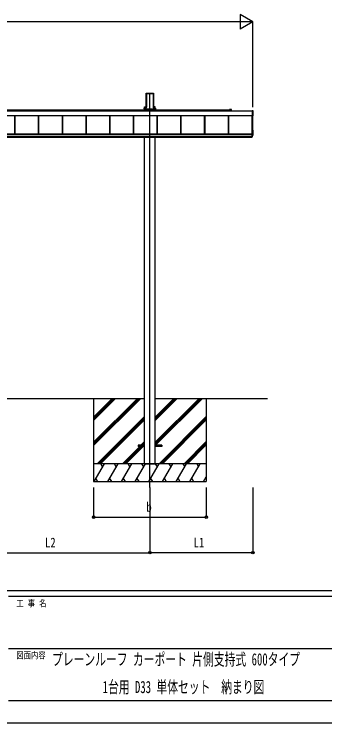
# Model space of a CAD drawing. Units: millimetres, scale not verified. Extents: x -10512 to 10512, y -7425 to 7425.
# Drawn here: x 35 to 2655, y -7425 to -1457 of the extents above; entities that cross this region are included whole.
import ezdxf
from ezdxf.enums import TextEntityAlignment as Align

# ---------------------------------------------------------------- set-up
doc = ezdxf.new("R2010")
doc.units = ezdxf.units.MM
doc.header["$LTSCALE"] = 30
for name, color, linetype in [('0-2_USER1', 3, 'Continuous'), ('0-3_YKK_12', 2, 'Continuous'), ('0-5_YKK_A1', 4, 'Continuous'), ('0-6_YKK_D', 6, 'Continuous'), ('0-7_YKK_ZWAK', 7, 'Continuous')]:
    doc.layers.add(name, color=color, linetype=linetype)
doc.styles.add('ＭＳ ゴシック', font='')
doc.styles.get('ＭＳ ゴシック').set_extended_font_data('MS Gothic')

msp = doc.modelspace()

# ---------------------------------------------------------------- linework, layer by layer
at = {"layer": '0-3_YKK_12'}
msp.add_line((1179.55, -5442.5), (1179.55, -2122.47), dxfattribs=at)
at = {"layer": '0-5_YKK_A1'}
for p, q in [((1148.3, -2127.82), (1148.3, -2244.49)), ((1148.66, -2121.97), (1148.31, -2127.46)), ((1149.1, -2122.43), (1148.66, -2121.97)), ((1149.16, -2121.5), (1151.2, -2121.5)), ((1149.16, -2121.5), (1149.6, -2121.96)), ((1149.18, -2238.44), (1149.18, -2123.31)), ((1149.68, -2122.99), (1149.68, -2238.12)), ((1151.51, -2121.83), (1151.2, -2121.5)), ((1151.51, -2121.83), (1207.59, -2121.83)), ((1152.05, -2124.97), (1207.05, -2124.97)), ((1152.05, -2246.32), (1152.05, -2124.97)), ((1207.59, -2121.83), (1207.9, -2121.5)), ((1207.9, -2121.5), (1209.94, -2121.5)), ((1209.42, -2238.12), (1209.42, -2122.99)), ((1209.5, -2121.96), (1209.94, -2121.5)), ((1209.92, -2123.31), (1209.92, -2238.44)), ((1210.44, -2121.97), (1210, -2122.43)), ((1210.44, -2121.97), (1210.79, -2127.46)), ((1210.8, -2127.82), (1210.8, -2244.49)), ((-2780.45, -2261.41), (1851.8, -2261.41)), ((1131.68, -2255.24), (1131.68, -2255.74)), ((1131.68, -2255.74), (1132.14, -2255.74)), ((1132.14, -2255.24), (1132.14, -2248.36)), ((1134.14, -2255.24), (1132.14, -2255.24)), ((1134.14, -2255.74), (1132.14, -2255.74)), ((1132.15, -2255.24), (1132.15, -2255.74)), ((1132.18, -2247.39), (1147.19, -2247.39)), ((1134.14, -2248.44), (1134.14, -2255.24)), ((1147.72, -2248.44), (1134.14, -2248.44)), ((1134.14, -2255.24), (1224.96, -2255.24)), ((1134.14, -2255.24), (1134.14, -2255.74)), ((1134.14, -2255.74), (1224.96, -2255.74)), ((1134.35, -2238.06), (1148.3, -2238.06)), ((1134.35, -2247.39), (1134.35, -2238.06)), ((1134.35, -2261.41), (1134.35, -2255.74)), ((1134.55, -2255.74), (1134.55, -2261.41)), ((1135.55, -2255.4), (1223.55, -2255.4)), ((1148.29, -2244.84), (1148.19, -2246.46)), ((1148.71, -2247.01), (1149.09, -2240.91)), ((1149.59, -2240.94), (1149.21, -2247.04)), ((1209.89, -2247.04), (1209.51, -2240.94)), ((1210.01, -2240.91), (1210.39, -2247.01)), ((1224.75, -2238.06), (1210.8, -2238.06)), ((1210.81, -2244.84), (1210.91, -2246.46)), ((1211.38, -2247.94), (1224.96, -2247.94)), ((1224.96, -2248.44), (1211.38, -2248.44)), ((1211.91, -2247.39), (1226.92, -2247.39)), ((1224.55, -2255.74), (1224.55, -2261.41)), ((1224.75, -2247.39), (1224.75, -2238.06)), ((1224.75, -2261.41), (1224.75, -2255.74)), ((1224.96, -2247.94), (1224.96, -2248.44)), ((1224.96, -2255.24), (1224.96, -2248.44)), ((1226.95, -2255.24), (1224.96, -2255.24)), ((1224.96, -2255.24), (1224.96, -2255.74)), ((1226.95, -2255.74), (1224.96, -2255.74)), ((1226.95, -2248.36), (1226.95, -2255.24)), ((1227.42, -2255.74), (1226.95, -2255.74)), ((1226.96, -2255.24), (1226.96, -2255.74)), ((1227.42, -2255.24), (1227.42, -2255.74)), ((1857.09, -2258.91), (1851.8, -2258.91)), ((1851.8, -2261.41), (1865.25, -2261.41)), ((1865.55, -2258.91), (1858.01, -2258.91)), ((1865.55, -2261.71), (1865.55, -2271.38)), ((1868.05, -2271.38), (1868.05, -2261.41)), ((-2955.95, -2271.38), (2041.05, -2271.38)), ((-2955.95, -2311.33), (2041.05, -2311.33)), ((-2955.95, -2311.57), (2041.05, -2311.57)), ((41.05, -2465.2), (41.05, -2311.57)), ((41.05, -2465.2), (41.05, -2311.57)), ((43.65, -2465.2), (43.65, -2311.57)), ((43.65, -2465.2), (43.65, -2311.57)), ((44.05, -2465.2), (44.05, -2311.57)), ((241.05, -2465.2), (241.05, -2311.57)), ((243.65, -2465.2), (243.65, -2311.57)), ((244.05, -2465.2), (244.05, -2311.57)), ((441.05, -2465.2), (441.05, -2311.57)), ((443.65, -2465.2), (443.65, -2311.57)), ((444.05, -2465.2), (444.05, -2311.57)), ((641.05, -2465.2), (641.05, -2311.57)), ((643.65, -2465.2), (643.65, -2311.57)), ((644.05, -2465.2), (644.05, -2311.57)), ((841.05, -2465.2), (841.05, -2311.57)), ((843.65, -2465.2), (843.65, -2311.57)), ((844.05, -2465.2), (844.05, -2311.57)), ((1041.05, -2465.2), (1041.05, -2311.57)), ((1043.65, -2465.2), (1043.65, -2311.57)), ((1044.05, -2465.2), (1044.05, -2311.57)), ((1241.05, -2465.2), (1241.05, -2311.57)), ((1243.65, -2465.2), (1243.65, -2311.57)), ((1244.05, -2465.2), (1244.05, -2311.57)), ((1441.05, -2465.2), (1441.05, -2311.57)), ((1443.65, -2465.2), (1443.65, -2311.57)), ((1444.05, -2465.2), (1444.05, -2311.57)), ((1641.05, -2465.2), (1641.05, -2311.57)), ((1643.65, -2465.2), (1643.65, -2311.57)), ((1644.05, -2465.2), (1644.05, -2311.57)), ((1841.05, -2465.2), (1841.05, -2311.57)), ((1843.65, -2465.2), (1843.65, -2311.57)), ((1844.05, -2465.2), (1844.05, -2311.57)), ((2041.05, -2312.6), (2041.05, -2313.1)), ((2041.05, -2313.1), (2048.58, -2312.64)), ((2042.55, -2492.47), (2042.55, -2313.01)), ((2047.55, -2474.44), (2047.55, -2312.7)), ((2049.05, -2311.83), (2049.05, -2270.8)), ((2048.58, -2433.3), (2047.55, -2433.23)), ((2049.05, -2474.82), (2049.05, -2433.79)), ((-2953.95, -2465.2), (2039.05, -2465.2)), ((-2953.95, -2467.21), (2039.05, -2467.21)), ((-2953.95, -2469.01), (2039.05, -2469.01)), ((-2953.95, -2469.01), (2039.05, -2469.01)), ((-2953.95, -2485.98), (2039.05, -2485.98)), ((-2953.95, -2492.47), (2039.05, -2492.47)), ((1134.35, -5242.5), (1134.35, -2492.47)), ((1224.75, -5242.5), (1224.75, -2492.47)), ((2042.55, -2464.94), (2039.05, -2464.94)), ((2042.55, -2487.38), (2039.05, -2487.38)), ((2042.55, -2494), (2039.05, -2494)), ((2047.55, -2474.44), (2042.55, -2474.44)), ((2042.55, -2475.99), (2048.58, -2475.63)), ((-412.25, -4692.5), (1134.35, -4692.5)), ((704.55, -4692.5), (704.55, -5392.5)), ((704.55, -5061.68), (1073.73, -4692.5)), ((704.55, -5075.82), (1087.87, -4692.5)), ((704.55, -5089.96), (1102.01, -4692.5)), ((704.55, -4877.83), (889.88, -4692.5)), ((704.55, -4863.69), (875.74, -4692.5)), ((704.55, -4849.55), (861.6, -4692.5)), ((1224.75, -4692.5), (2171.74, -4692.5)), ((1224.75, -5061.98), (1594.23, -4692.5)), ((1224.75, -5076.12), (1608.37, -4692.5)), ((1224.75, -4878.13), (1410.38, -4692.5)), ((1224.75, -4863.99), (1396.24, -4692.5)), ((1224.75, -4849.85), (1382.1, -4692.5)), ((1227.01, -5088), (1622.51, -4692.5)), ((1654.55, -4692.5), (1654.55, -5392.5)), ((735.86, -5242.5), (1134.35, -4844.01)), ((750, -5242.5), (1134.35, -4858.15)), ((764.14, -5242.5), (1134.35, -4872.3)), ((1256.36, -5242.5), (1654.55, -4844.31)), ((1270.5, -5242.5), (1654.55, -4858.45)), ((1284.64, -5242.5), (1654.55, -4872.6)), ((1102.49, -5088), (1134.35, -5056.14)), ((1116.63, -5088), (1134.35, -5070.28)), ((1468.49, -5242.5), (1654.55, -5056.44)), ((1482.63, -5242.5), (1654.55, -5070.58)), ((947.99, -5242.5), (1093.49, -5097)), ((962.13, -5242.5), (1107.63, -5097)), ((976.28, -5242.5), (1121.78, -5097)), ((1079.35, -5088), (1079.35, -5097)), ((1134.35, -5088), (1079.35, -5088)), ((1134.35, -5097), (1079.35, -5097)), ((1130.78, -5088), (1134.35, -5084.43)), ((1279.35, -5088), (1224.35, -5088)), ((1279.35, -5097), (1224.35, -5097)), ((1279.35, -5088), (1279.35, -5097)), ((1496.78, -5242.5), (1654.55, -5084.73)), ((1654.55, -5242.5), (704.55, -5242.5)), ((708.83, -5392.5), (795.43, -5242.5)), ((780.43, -5268.48), (765.43, -5242.5)), ((824.3, -5392.5), (910.9, -5242.5)), ((895.9, -5268.48), (880.9, -5242.5)), ((939.77, -5392.5), (1026.37, -5242.5)), ((1011.37, -5268.48), (996.37, -5242.5)), ((1055.24, -5392.5), (1141.84, -5242.5)), ((1126.84, -5268.48), (1111.84, -5242.5)), ((1134.35, -5242.5), (1224.75, -5242.5)), ((1170.71, -5392.5), (1257.31, -5242.5)), ((1242.31, -5268.48), (1227.31, -5242.5)), ((1286.18, -5392.5), (1372.78, -5242.5)), ((1357.78, -5268.48), (1342.78, -5242.5)), ((1401.65, -5392.5), (1488.25, -5242.5)), ((1458.25, -5242.5), (1473.25, -5268.48)), ((1517.12, -5392.5), (1603.72, -5242.5)), ((1573.72, -5242.5), (1588.72, -5268.48)), ((723.82, -5366.52), (738.82, -5392.5)), ((839.29, -5366.52), (854.29, -5392.5)), ((954.76, -5366.52), (969.76, -5392.5)), ((1070.24, -5366.52), (1085.24, -5392.5)), ((1185.71, -5366.52), (1200.7, -5392.5)), ((1301.18, -5366.52), (1316.17, -5392.5)), ((1416.65, -5366.52), (1431.64, -5392.5)), ((1532.11, -5366.52), (1547.11, -5392.5)), ((1632.59, -5392.5), (1654.55, -5354.46)), ((1647.58, -5366.52), (1654.55, -5378.58)), ((704.55, -5392.5), (1654.55, -5392.5))]:
    msp.add_line(p, q, dxfattribs=at)
for points in [[(1131.68, -2247.89), (1131.68, -2255.24), (1132.14, -2255.24)], [(1134.14, -2248.44), (1134.14, -2247.94), (1147.72, -2247.94)], [(1227.42, -2247.89), (1227.42, -2255.24), (1226.95, -2255.24)], [(2048.58, -2270.31), (2041.05, -2269.85), (2041.05, -2270.35), (2041.05, -2312.6)], [(2039.05, -2464.94), (2039.05, -2487.38), (2039.05, -2494)], [(2039.55, -2464.94), (2039.55, -2487.38), (2039.55, -2494)], [(2042.55, -2464.94), (2042.55, -2487.38), (2042.55, -2494)]]:
    msp.add_lwpolyline(points, dxfattribs=at)
for centre, radius, start, end in [((1132.65, -2248.36), 0.501, 90.24971, 179.75029), ((1226.45, -2248.36), 0.501, 0.24971, 89.75029), ((1851.8, -2260.16), 1.25, 90, 270), ((1857.09, -2259.11), 0.2, 23.57818, 90), ((1857.55, -2258.91), 0.3, 203.57818, 336.42182), ((1858.01, -2259.11), 0.2, 90, 156.42182), ((1865.25, -2261.71), 0.3, 0, 90), ((1865.55, -2261.41), 2.5, 0, 90), ((2048.55, -2270.8), 0.497, 0.05228, 86.83056), ((2048.18, -2311.86), 0.873, 297.46207, 2.25858), ((2048.55, -2433.79), 0.497, 0.05228, 86.83056), ((2048.18, -2474.85), 0.873, 297.46207, 2.25858)]:
    msp.add_arc(centre, radius, start, end, dxfattribs=at)
for centre, major_axis, ratio, start_param, end_param in [((1148.34, -2127.46), (0.031, 0.5), 0.061627, 1.5746234, 2.3600215), ((1149.16, -2122), (0.346, -0.364), 0.996462, 2.3838095, 3.8892836), ((1148.87, -2125.47), (0.22, 3.04), 0.070684, 5.5043854, 6.2286971), ((1149.37, -2125.5), (0.22, 3.54), 0.060877, 5.5025319, 6.2268436), ((1209.73, -2125.5), (-0.22, 3.54), 0.060877, 0.0563417, 0.7806534), ((1210.23, -2125.47), (-0.22, 3.04), 0.070684, 0.0544883, 0.7787999), ((1209.94, -2122), (-0.346, -0.364), 0.996462, 2.3939017, 3.8993758), ((1210.76, -2127.46), (-0.031, 0.5), 0.061627, 3.9231638, 4.7085619), ((1132.18, -2247.89), (0.355, -0.355), 0.99628, 2.358058, 3.9251274), ((1134.14, -2248.35), (2, 0), 0.045872, 3.2026792, 4.712389), ((1134.14, -2247.85), (1.5, 0), 0.061163, 3.2026792, 4.712389), ((1147.19, -2246.39), (0.691, -0.728), 0.996462, 5.5254021, 7.0308762), ((1147.71, -2246.94), (-0.693, 0.73), 0.992955, 2.3838095, 3.8892836), ((1147.71, -2246.94), (1.04, -1.09), 0.996462, 5.5254021, 7.0308762), ((1148.26, -2244.84), (0.031, 0.5), 0.061627, 4.716216, 5.5016142), ((1148.87, -2240.91), (0.22, 3.5), 0.061627, 4.716216, 5.5016142), ((1149.37, -2240.94), (0.22, 4), 0.053972, 4.7153191, 5.5007173), ((1209.73, -2240.94), (-0.22, 4), 0.053972, 0.782468, 1.5678662), ((1211.39, -2246.94), (-1.04, -1.09), 0.996462, 5.5354944, 7.0409685), ((1210.23, -2240.91), (-0.22, 3.5), 0.061627, 0.7815711, 1.5669693), ((1211.39, -2246.94), (0.693, 0.73), 0.992955, 2.3939017, 3.8993758), ((1210.84, -2244.84), (-0.031, 0.5), 0.061627, 0.7815711, 1.5669693), ((1211.91, -2246.39), (-0.691, -0.728), 0.996462, 5.5354944, 7.0409685), ((1224.96, -2247.85), (1.5, 0), 0.061163, 4.712389, 6.2220988), ((1224.96, -2248.35), (2, 0), 0.045872, 4.712389, 6.2220988), ((1226.92, -2247.89), (-0.355, -0.355), 0.99628, 2.358058, 3.9251274)]:
    msp.add_ellipse(centre, major_axis=major_axis, ratio=ratio, start_param=start_param, end_param=end_param, dxfattribs=at)
at = {"layer": '0-6_YKK_D'}
for p, q in [((2047.55, -1521.83), (1939.3, -1459.33)), ((1939.3, -1459.33), (1939.3, -1584.33)), ((1922.55, -1521.83), (-2837.45, -1521.83)), ((2047.55, -1521.83), (1831.04, -1521.83)), ((2047.55, -1521.83), (1939.3, -1584.33)), ((2047.55, -2238.96), (2047.55, -1520.83)), ((704.75, -5442.57), (704.75, -5693.5)), ((1179.55, -5444.07), (1179.55, -5993.5)), ((1179.55, -5444.07), (1179.55, -5993.5)), ((1654.75, -5442.57), (1654.75, -5693.5)), ((2047.55, -5444.07), (2047.55, -5993.5)), ((704.75, -5692.5), (1654.75, -5692.5)), ((-457.45, -5992.5), (1179.55, -5992.5)), ((2047.55, -5992.5), (1179.55, -5992.5))]:
    msp.add_line(p, q, dxfattribs=at)
for centre in [(704.75, -5692.5), (1654.75, -5692.5), (1179.55, -5992.5), (1179.55, -5992.5), (2047.55, -5992.5)]:
    msp.add_circle(centre, 10.62, dxfattribs=at)
at = {"layer": '0-7_YKK_ZWAK'}
for p, q in [((9737.55, -6312.5), (-9762.45, -6312.5)), ((3237.55, -6362.5), (-12.45, -6362.5)), ((-12.45, -6800), (3237.55, -6800)), ((-12.45, -7237.5), (3237.55, -7237.5))]:
    msp.add_line(p, q, dxfattribs=at)
msp.add_lwpolyline([(-10512.5, -7425), (10512.5, -7425), (10512.5, 7425), (-10512.5, 7425)], close=True, dxfattribs=at)

# ---------------------------------------------------------------- texts
at = {"layer": '0-2_USER1', "style": 'ＭＳ ゴシック', "width": 0.65}
for s, p in [('プレーンルーフ カーポート 片側支持式 600タイプ', (354.23, -6972.08)), ('1台用 D33 単体セット\u3000納まり図', (780.53, -7205.42))]:
    msp.add_text(s, height=102.6, dxfattribs=at).set_placement(p, align=Align.BOTTOM_LEFT)
at = {"layer": '0-6_YKK_D', "style": 'ＭＳ ゴシック', "width": 0.8}
for s, p in [('b', (1149.75, -5672.5)), ('L2', (295.05, -5972.5)), ('L1', (1547.55, -5972.5))]:
    msp.add_text(s, height=82.48, dxfattribs=at).set_placement(p, align=Align.BOTTOM_LEFT)
at = {"layer": '0-7_YKK_ZWAK', "style": 'ＭＳ ゴシック', "width": 0.8}
for s, p in [('工 事 名', (53.17, -6462.5)), ('図面内容', (53.17, -6900))]:
    msp.add_text(s, height=54.99, dxfattribs=at).set_placement(p, align=Align.BOTTOM_LEFT)

doc.saveas('drawing.dxf')
